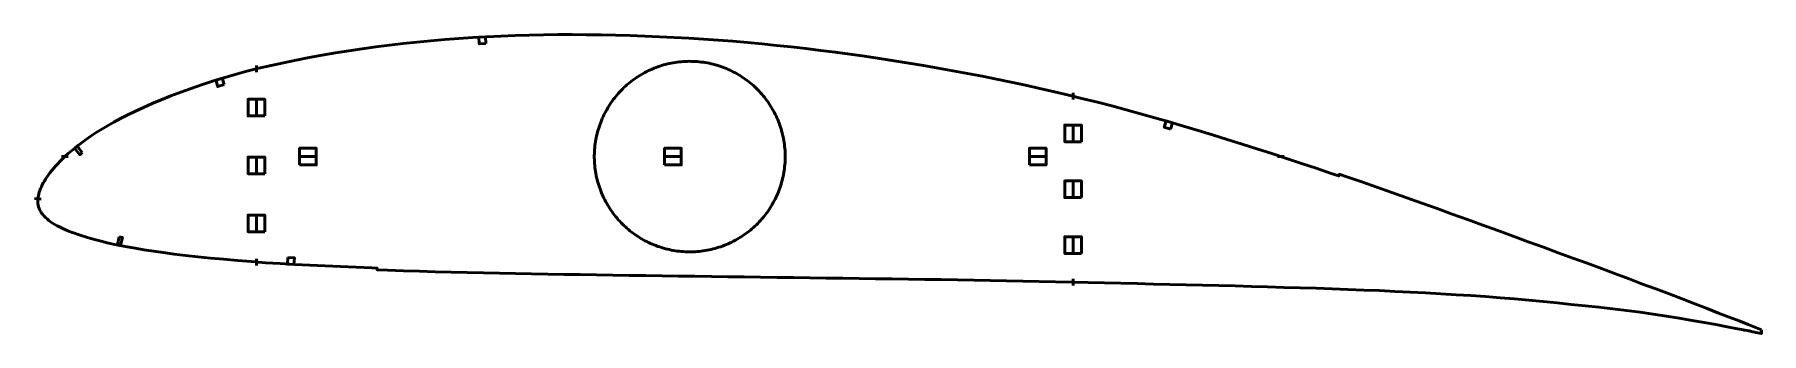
# Model space of a CAD drawing. Header units: metres. Extents: x -4 to 1033, y -6 to 173.
import ezdxf

# ---------------------------------------------------------------- set-up
doc = ezdxf.new("R2010")
doc.units = ezdxf.units.M
doc.layers.add('Layer', color=1, linetype='Continuous', lineweight=50)

msp = doc.modelspace()

# ---------------------------------------------------------------- linework, layer by layer
at = {"layer": 'Layer'}
for p, q in [((389.6, 157.2), (389.6, 157.7)), ((129.6, 150.6), (129.6, 154.6)), ((129.6, 134.9), (129.6, 123.9)), ((619.6, 134.2), (619.6, 138.2)), ((619.6, 119.4), (619.6, 108.4)), ((16.6, 100), (12.6, 100)), ((129.6, 100.2), (129.6, 89.2)), ((166, 100), (155, 100)), ((332.3, 100), (331.8, 100)), ((385, 100), (374, 100)), ((446.9, 100), (447.4, 100)), ((603.9, 100), (592.9, 100)), ((742.4, 100), (746.4, 100)), ((619.6, 85.9), (619.6, 74.9)), ((0.4, 74.5), (-3.6, 74.8)), ((129.6, 65.4), (129.6, 54.4)), ((619.6, 52.4), (619.6, 41.4)), ((389.6, 42.8), (389.6, 42.3)), ((129.6, 38.7), (129.6, 34.7)), ((619.6, 26.6), (619.6, 22.6)), ((658.3, 23.9), (662.3, 23.6)), ((958.5, 24.6), (958.3, 24.2)), ((995.9, 10.5), (995.7, 10)), ((953.8, 8), (953.8, 7.5)), ((993.4, 1.9), (993.3, 1.4)), ((1014.6, 3.3), (1014.4, 2.9)), ((1013.1, -1.7), (1013, -2.2)), ((1021.9, -4.1), (1025.9, -4.4))]:
    msp.add_line(p, q, dxfattribs=at)
for points in [[(1032.7, -3.8), (1029.7, -2.6), (1024.7, -0.6), (1019.3, 1.5), (1013.4, 3.8), (1007, 6.2), (1000.1, 8.9), (992.8, 11.7), (985.2, 14.6), (977.3, 17.6), (969.4, 20.6), (961.4, 23.5), (953.3, 26.6), (945.1, 29.7), (936.7, 32.8), (928.2, 36), (919.6, 39.1), (910.8, 42.3), (901.9, 45.6), (892.8, 48.9), (883.7, 52.2), (874.6, 55.6), (865.5, 58.9), (856.3, 62.2), (847.2, 65.5), (838.1, 68.8), (829, 72), (819.9, 75.3), (810.9, 78.5), (801.9, 81.6), (792.9, 84.8), (783.9, 87.9), (779.4, 89.4), (779.1, 88.4), (774.6, 89.9), (765.6, 93), (756.7, 95.9), (747.8, 98.9), (738.9, 101.8), (729.9, 104.7), (721.1, 107.5), (712.2, 110.3), (703.4, 113.1), (694.7, 115.7), (686, 118.3), (677.4, 120.9), (668.7, 123.3), (660.1, 125.7), (651.5, 128.1), (642.9, 130.4), (634.3, 132.6), (625.7, 134.7), (617, 136.8), (608.4, 138.9), (599.7, 140.8), (591.1, 142.8), (582.4, 144.6), (573.7, 146.4), (565, 148.2), (556.2, 149.9), (547.4, 151.5), (538.6, 153.1), (529.8, 154.6), (521, 156.1), (512.2, 157.5), (503.4, 158.9), (494.5, 160.2), (485.7, 161.4), (476.9, 162.6), (468.1, 163.7), (459.3, 164.8), (450.5, 165.8), (441.7, 166.7), (432.9, 167.6), (424.2, 168.4), (415.4, 169.2), (406.6, 169.8), (397.8, 170.5), (389, 171), (380.2, 171.5), (371.4, 171.9), (362.7, 172.3), (353.9, 172.6), (345.1, 172.9), (336.4, 173), (327.7, 173.1), (319, 173.2), (310.4, 173.2), (301.8, 173.1), (293.3, 172.9), (284.8, 172.7), (276.3, 172.3), (267.9, 171.9), (259.4, 171.4), (251, 170.8), (242.6, 170.2), (234.2, 169.5), (225.9, 168.7), (217.6, 167.8), (209.4, 166.9), (201.2, 165.8), (193.1, 164.7), (185, 163.5), (177.1, 162.2), (169.1, 160.9), (161.3, 159.4), (153.5, 157.9), (145.9, 156.3), (138.4, 154.7), (131.1, 153), (123.9, 151.2), (116.9, 149.3), (110, 147.3), (103.3, 145.2), (96.7, 143.1), (90.4, 140.9), (84.2, 138.7), (78.2, 136.4), (72.5, 134.1), (67, 131.8), (61.8, 129.5), (56.9, 127.2), (52.3, 125), (48, 122.8), (43.9, 120.6), (40.2, 118.4), (36.7, 116.4), (33.4, 114.4), (30.4, 112.4), (27.6, 110.5), (25.1, 108.7), (22.7, 106.9), (20.5, 105.1), (18.5, 103.5), (16.6, 101.8), (14.8, 100.2), (13.2, 98.7), (11.7, 97.2), (10.3, 95.7), (9, 94.3), (7.8, 92.9), (6.7, 91.6), (5.6, 90.3), (4.7, 89), (3.8, 87.7), (3, 86.5), (2.3, 85.3), (1.6, 84.2), (1, 83), (0.5, 81.8), (0, 80.8), (-0.4, 79.7), (-0.8, 78.6), (-1.1, 77.6), (-1.3, 76.6), (-1.5, 75.6), (-1.6, 74.6), (-1.7, 73.7), (-1.7, 72.7), (-1.6, 71.8), (-1.4, 70.8), (-1.2, 69.9), (-0.9, 68.9), (-0.4, 67.9), (0.1, 67), (0.6, 66.1), (1.3, 65.2), (2.1, 64.3), (2.9, 63.4), (3.9, 62.6), (4.9, 61.7), (6, 60.9), (7.2, 60.1), (8.5, 59.3), (9.9, 58.5), (11.3, 57.8), (12.9, 57), (14.6, 56.3), (16.4, 55.5), (18.4, 54.7), (20.4, 54), (22.6, 53.2), (25, 52.4), (27.5, 51.6), (30.2, 50.8), (33.2, 50), (36.4, 49.2), (39.9, 48.3), (43.6, 47.5), (47.6, 46.6), (52, 45.8), (56.8, 45), (62, 44.1), (67.7, 43.2), (73.7, 42.4), (80.2, 41.5), (87.1, 40.7), (94.4, 39.9), (102.1, 39.1), (110, 38.4), (118.2, 37.7), (126.6, 37), (135.1, 36.3), (143.8, 35.8), (152.6, 35.3), (161.6, 34.8), (170.8, 34.4), (180, 34), (189.4, 33.6), (198.9, 33.2), (202, 33.1), (202, 32.1), (208.3, 31.8), (217.9, 31.5), (227.4, 31.2), (236.9, 30.9), (246.5, 30.6), (256.1, 30.4), (265.8, 30.2), (275.4, 30), (285.1, 29.8), (294.7, 29.6), (304.4, 29.5), (314.2, 29.3), (323.9, 29.2), (333.7, 29), (343.5, 28.9), (353.3, 28.7), (363.2, 28.6), (373, 28.5), (382.9, 28.3), (392.7, 28.2), (402.6, 28.1), (412.4, 27.9), (422.3, 27.8), (432.1, 27.7), (442, 27.5), (451.8, 27.4), (461.7, 27.2), (471.5, 27.1), (481.4, 27), (491.2, 26.8), (501.1, 26.7), (510.9, 26.6), (520.8, 26.5), (530.6, 26.3), (540.4, 26.2), (550.2, 26), (560, 25.8), (569.8, 25.7), (579.6, 25.5), (589.4, 25.3), (599.2, 25.1), (609, 24.8), (618.8, 24.6), (628.7, 24.4), (638.5, 24.2), (648.3, 24), (658.1, 23.8), (668, 23.5), (677.8, 23.3), (687.6, 23.1), (697.4, 22.9), (707.2, 22.6), (716.9, 22.4), (726.7, 22.1), (736.4, 21.8), (746.2, 21.5), (755.9, 21.3), (765.5, 21), (775.1, 20.6), (784.6, 20.3), (794.1, 19.9), (803.5, 19.6), (812.7, 19.1), (822, 18.7), (831.2, 18.2), (840.4, 17.6), (849.5, 17.1), (858.4, 16.6), (867.1, 16), (875.9, 15.3), (884.6, 14.6), (893.2, 13.9), (901.7, 13.1), (910.2, 12.3), (918.6, 11.4), (927, 10.6), (935.2, 9.8), (943.4, 8.8), (951.7, 7.7), (959.9, 6.7), (967.8, 5.6), (975.7, 4.4), (983.4, 3.1), (991.1, 1.8), (998.4, 0.5), (1005.4, -0.7), (1012.1, -2), (1018.3, -3.2), (1024.1, -4.3), (1029.4, -5.4), (1032.7, -6.1)], [(446.9, 100), (446.9, 101.2), (446.8, 102.4), (446.8, 103.6), (446.7, 104.8), (446.5, 106), (446.4, 107.2), (446.2, 108.4), (446.1, 109.6), (445.8, 110.7), (445.6, 111.9), (445.3, 113.1), (445.1, 114.3), (444.7, 115.4), (444.4, 116.6), (444, 117.7), (443.7, 118.9), (443.2, 120), (442.8, 121.1), (442.4, 122.2), (441.9, 123.3), (441.4, 124.4), (440.9, 125.5), (440.3, 126.6), (439.7, 127.6), (439.1, 128.7), (438.5, 129.7), (437.9, 130.7), (437.2, 131.7), (436.6, 132.7), (435.9, 133.7), (435.1, 134.7), (434.4, 135.6), (433.6, 136.5), (432.9, 137.4), (432.1, 138.3), (431.2, 139.2), (430.4, 140.1), (429.6, 140.9), (428.7, 141.8), (427.8, 142.6), (426.9, 143.4), (426, 144.1), (425, 144.9), (424.1, 145.6), (423.1, 146.3), (422.1, 147), (421.1, 147.7), (420.1, 148.4), (419.1, 149), (418.1, 149.6), (417, 150.2), (415.9, 150.7), (414.9, 151.3), (413.8, 151.8), (412.7, 152.3), (411.6, 152.8), (410.5, 153.2), (409.3, 153.7), (408.2, 154.1), (407.1, 154.4), (405.9, 154.8), (404.8, 155.1), (403.6, 155.4), (402.4, 155.7), (401.3, 156), (400.1, 156.2), (398.9, 156.4), (397.7, 156.6), (396.5, 156.7), (395.3, 156.9), (394.1, 157), (392.9, 157.1), (391.7, 157.1), (390.5, 157.1), (389.3, 157.2), (388.1, 157.1), (386.9, 157.1), (385.7, 157), (384.5, 156.9), (383.3, 156.8), (382.1, 156.7), (380.9, 156.5), (379.7, 156.3), (378.5, 156.1), (377.4, 155.8), (376.2, 155.6), (375, 155.3), (373.9, 155), (372.7, 154.6), (371.6, 154.2), (370.4, 153.9), (369.3, 153.4), (368.2, 153), (367.1, 152.5), (366, 152.1), (364.9, 151.6), (363.8, 151), (362.7, 150.5), (361.7, 149.9), (360.6, 149.3), (359.6, 148.7), (358.6, 148), (357.6, 147.4), (356.6, 146.7), (355.6, 146), (354.6, 145.3), (353.7, 144.5), (352.8, 143.8), (351.9, 143), (351, 142.2), (350.1, 141.4), (349.2, 140.5), (348.4, 139.7), (347.6, 138.8), (346.7, 137.9), (346, 137), (345.2, 136.1), (344.4, 135.1), (343.7, 134.2), (343, 133.2), (342.3, 132.2), (341.6, 131.2), (341, 130.2), (340.4, 129.2), (339.8, 128.1), (339.2, 127.1), (338.6, 126), (338.1, 125), (337.6, 123.9), (337.1, 122.8), (336.6, 121.7), (336.2, 120.5), (335.8, 119.4), (335.4, 118.3), (335, 117.1), (334.6, 116), (334.3, 114.8), (334, 113.7), (333.7, 112.5), (333.5, 111.3), (333.3, 110.2), (333.1, 109), (332.9, 107.8), (332.7, 106.6), (332.6, 105.4), (332.5, 104.2), (332.4, 103), (332.4, 101.8), (332.3, 100.6), (332.3, 99.4), (332.4, 98.2), (332.4, 97), (332.5, 95.8), (332.6, 94.6), (332.7, 93.4), (332.9, 92.2), (333.1, 91), (333.3, 89.8), (333.5, 88.7), (333.7, 87.5), (334, 86.3), (334.3, 85.2), (334.6, 84), (335, 82.9), (335.4, 81.7), (335.8, 80.6), (336.2, 79.5), (336.6, 78.3), (337.1, 77.2), (337.6, 76.1), (338.1, 75), (338.6, 74), (339.2, 72.9), (339.8, 71.9), (340.4, 70.8), (341, 69.8), (341.6, 68.8), (342.3, 67.8), (343, 66.8), (343.7, 65.8), (344.4, 64.9), (345.2, 63.9), (346, 63), (346.7, 62.1), (347.6, 61.2), (348.4, 60.3), (349.2, 59.5), (350.1, 58.6), (351, 57.8), (351.9, 57), (352.8, 56.2), (353.7, 55.5), (354.6, 54.7), (355.6, 54), (356.6, 53.3), (357.6, 52.6), (358.6, 52), (359.6, 51.3), (360.6, 50.7), (361.7, 50.1), (362.7, 49.5), (363.8, 49), (364.9, 48.4), (366, 47.9), (367.1, 47.5), (368.2, 47), (369.3, 46.6), (370.4, 46.1), (371.6, 45.8), (372.7, 45.4), (373.9, 45), (375, 44.7), (376.2, 44.4), (377.4, 44.2), (378.5, 43.9), (379.7, 43.7), (380.9, 43.5), (382.1, 43.3), (383.3, 43.2), (384.5, 43.1), (385.7, 43), (386.9, 42.9), (388.1, 42.9), (389.3, 42.8), (390.5, 42.9), (391.7, 42.9), (392.9, 42.9), (394.1, 43), (395.3, 43.1), (396.5, 43.3), (397.7, 43.4), (398.9, 43.6), (400.1, 43.8), (401.3, 44), (402.4, 44.3), (403.6, 44.6), (404.8, 44.9), (405.9, 45.2), (407.1, 45.6), (408.2, 45.9), (409.3, 46.3), (410.5, 46.8), (411.6, 47.2), (412.7, 47.7), (413.8, 48.2), (414.9, 48.7), (415.9, 49.3), (417, 49.8), (418.1, 50.4), (419.1, 51), (420.1, 51.6), (421.1, 52.3), (422.1, 53), (423.1, 53.7), (424.1, 54.4), (425, 55.1), (426, 55.9), (426.9, 56.6), (427.8, 57.4), (428.7, 58.2), (429.6, 59.1), (430.4, 59.9), (431.2, 60.8), (432.1, 61.7), (432.9, 62.6), (433.6, 63.5), (434.4, 64.4), (435.1, 65.3), (435.9, 66.3), (436.6, 67.3), (437.2, 68.3), (437.9, 69.3), (438.5, 70.3), (439.1, 71.3), (439.7, 72.4), (440.3, 73.4), (440.9, 74.5), (441.4, 75.6), (441.9, 76.7), (442.4, 77.8), (442.8, 78.9), (443.2, 80), (443.7, 81.1), (444, 82.3), (444.4, 83.4), (444.7, 84.6), (445.1, 85.7), (445.3, 86.9), (445.6, 88.1), (445.8, 89.3), (446.1, 90.4), (446.2, 91.6), (446.4, 92.8), (446.5, 94), (446.7, 95.2), (446.8, 96.4), (446.8, 97.6), (446.9, 98.8), (446.9, 100)]]:
    msp.add_lwpolyline(points, close=True, dxfattribs=at)
for points in [[(267.3, 167.9), (263.3, 167.6), (263.1, 171.6), (267.1, 171.9), (267.3, 167.9)], [(110.3, 143.2), (106.4, 142), (105.3, 145.8), (109.1, 147), (110.3, 143.2)], [(134.6, 124.4), (124.6, 124.4), (124.6, 134.4), (134.6, 134.4), (134.6, 124.4)], [(624.6, 108.9), (614.6, 108.9), (614.6, 118.9), (624.6, 118.9), (624.6, 108.9)], [(678.2, 116.4), (674.4, 117.6), (675.5, 121.4), (679.4, 120.3), (678.2, 116.4)], [(25, 102.4), (23.5, 101.1), (20.4, 105), (21.9, 106.3), (25, 102.4)], [(155.5, 95), (155.5, 105), (165.5, 105), (165.5, 95), (155.5, 95)], [(374.5, 95), (374.5, 105), (384.5, 105), (384.5, 95), (374.5, 95)], [(593.4, 95), (593.4, 105), (603.4, 105), (603.4, 95), (593.4, 95)], [(134.6, 89.7), (124.6, 89.7), (124.6, 99.7), (134.6, 99.7), (134.6, 89.7)], [(624.6, 75.4), (614.6, 75.4), (614.6, 85.4), (624.6, 85.4), (624.6, 75.4)], [(134.6, 54.9), (124.6, 54.9), (124.6, 64.9), (134.6, 64.9), (134.6, 54.9)], [(47.1, 51.9), (49.1, 51.5), (48, 46.6), (46.1, 47), (47.1, 51.9)], [(624.6, 41.9), (614.6, 41.9), (614.6, 51.9), (624.6, 51.9), (624.6, 41.9)], [(148.4, 39.5), (152.4, 39.3), (152.1, 35.3), (148.2, 35.5), (148.4, 39.5)]]:
    msp.add_lwpolyline(points, dxfattribs=at)

doc.saveas('drawing.dxf')
